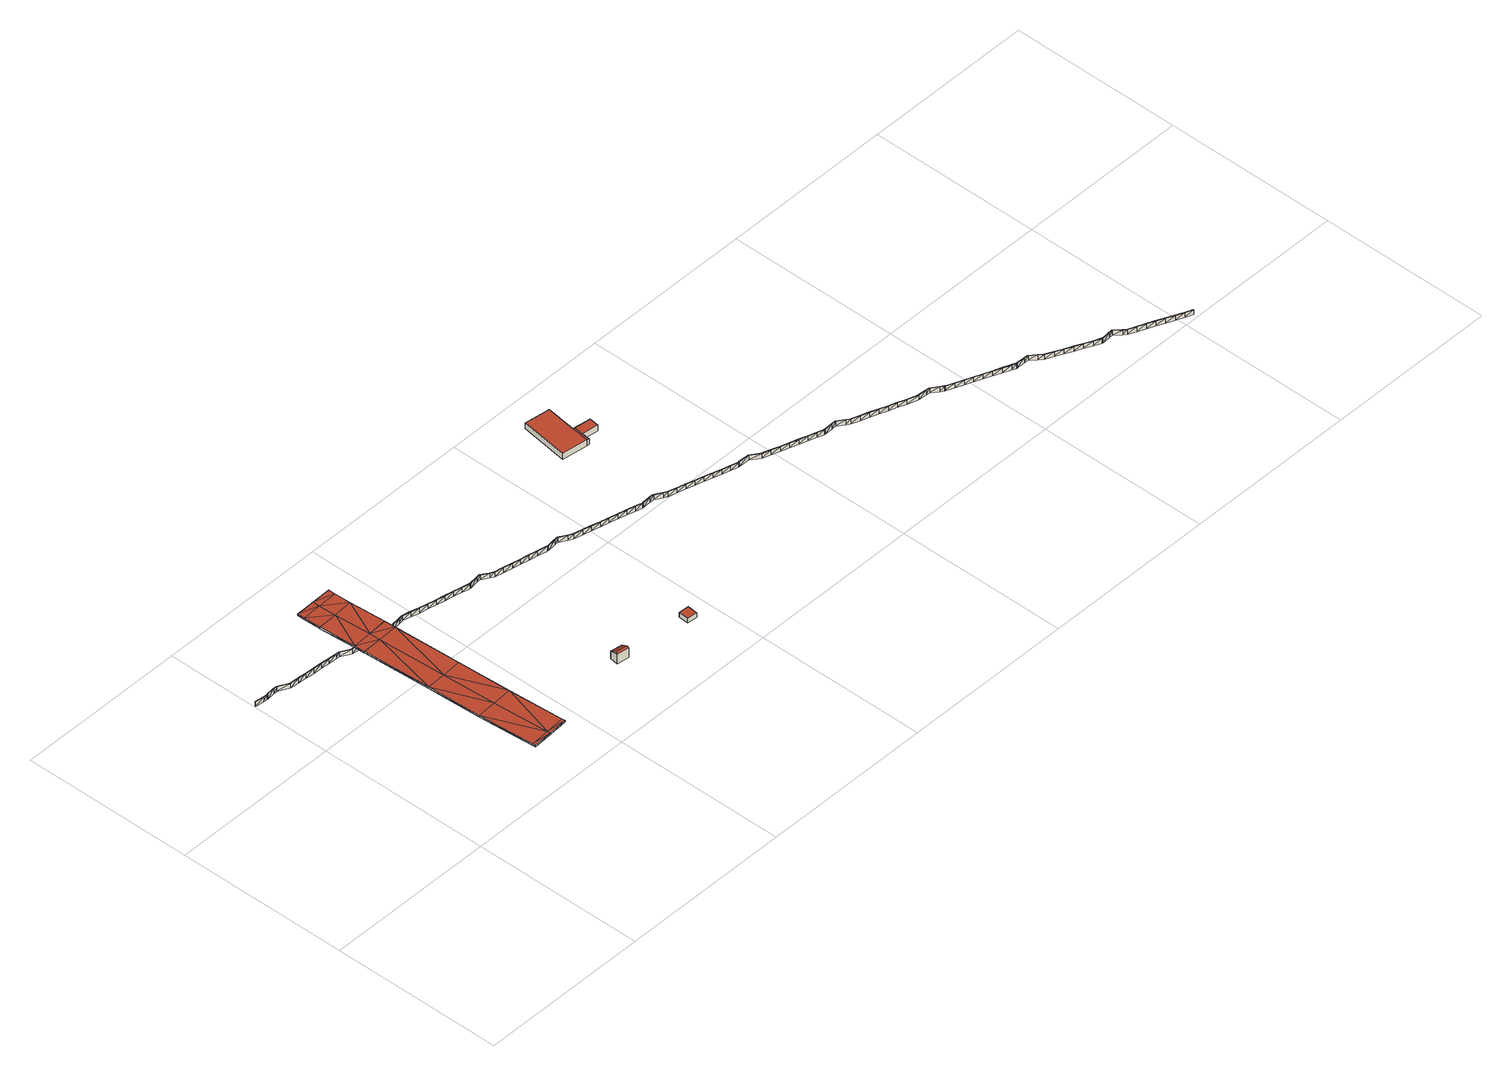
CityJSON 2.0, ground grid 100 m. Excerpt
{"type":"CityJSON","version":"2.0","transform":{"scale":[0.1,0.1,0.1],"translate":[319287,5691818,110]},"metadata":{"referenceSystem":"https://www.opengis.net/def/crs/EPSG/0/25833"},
"CityObjects":{
"building1":{"type":"Building","attributes":{"name":"Hermann-Liebmann-Brücke","Stand_DGM":"2023","Stand_Basis-DLM":"2022","Gemeindeschluessel":"14713000","ObjektHoehe":1,"Stand_Laserscan":"2023","BodenHoehe":115.23,"Stand_3D-Stadtmodell":"2025","Geometrietyp2DReferenz":2000,"AbsoluteHoehe":116.23,"function":"53001_1800","roofType":"9999","measuredHeight":1},"geometry":[{"type":"MultiSurface","lod":"2","boundaries":[[[0,1,2]],[[0,2,3]],[[1,4,5]],[[1,5,2]],[[4,6,5]],[[5,6,7]],[[6,8,7]],[[6,9,10]],[[6,10,11]],[[6,11,8]],[[9,12,10]],[[10,12,13]],[[12,14,13]],[[12,15,16]],[[12,16,14]],[[15,17,16]],[[16,17,18]],[[17,19,20]],[[17,20,18]],[[21,22,1]],[[21,1,0]],[[22,23,4]],[[22,4,1]],[[24,4,23]],[[24,25,4]],[[4,25,26]],[[4,26,6]],[[26,27,9]],[[26,9,6]],[[28,9,27]],[[28,29,9]],[[9,29,30]],[[9,30,12]],[[30,31,15]],[[30,15,12]],[[32,15,31]],[[32,33,15]],[[15,33,17]],[[34,17,33]],[[34,35,19]],[[34,19,17]],[[0,3,36]],[[0,36,37]],[[3,2,38]],[[3,38,36]],[[2,5,39]],[[2,39,38]],[[5,7,40]],[[5,40,39]],[[7,8,41]],[[7,41,40]],[[8,11,42]],[[8,42,41]],[[11,10,43]],[[11,43,42]],[[10,13,44]],[[10,44,43]],[[13,14,45]],[[13,45,44]],[[14,16,46]],[[14,46,45]],[[16,18,47]],[[16,47,46]],[[18,20,48]],[[18,48,47]],[[20,19,49]],[[20,49,48]],[[19,35,50]],[[19,50,49]],[[35,34,51]],[[35,51,50]],[[34,33,52]],[[34,52,51]],[[33,32,53]],[[33,53,52]],[[32,31,54]],[[32,54,53]],[[31,30,55]],[[31,55,54]],[[30,29,56]],[[30,56,55]],[[29,28,57]],[[29,57,56]],[[28,27,58]],[[28,58,57]],[[27,26,59]],[[27,59,58]],[[26,25,60]],[[26,60,59]],[[25,24,61]],[[25,61,60]],[[24,23,62]],[[22,21,63]],[[24,62,61]],[[23,22,64]],[[23,64,62]],[[22,63,64]],[[21,0,37]],[[21,37,63]],[[38,65,37]],[[36,38,37]],[[39,66,65]],[[38,39,65]],[[39,67,66]],[[40,67,39]],[[40,41,67]],[[43,68,67]],[[42,43,67]],[[41,42,67]],[[43,69,68]],[[44,69,43]],[[44,45,69]],[[46,70,69]],[[45,46,69]],[[46,71,70]],[[47,71,46]],[[48,49,71]],[[47,48,71]],[[65,64,63]],[[37,65,63]],[[66,62,64]],[[65,66,64]],[[62,66,61]],[[66,60,61]],[[59,60,66]],[[67,59,66]],[[68,58,59]],[[67,68,59]],[[58,68,57]],[[68,56,57]],[[55,56,68]],[[69,55,68]],[[70,54,55]],[[69,70,55]],[[54,70,53]],[[70,52,53]],[[71,52,70]],[[52,71,51]],[[49,50,51]],[[71,49,51]]],"semantics":{"surfaces":[{"type":"RoofSurface"},{"type":"WallSurface"},{"type":"GroundSurface"}],"values":[0,0,0,0,0,0,0,0,0,0,0,0,0,0,0,0,0,0,0,0,0,0,0,0,0,0,0,0,0,0,0,0,0,0,0,0,0,0,0,0,0,1,1,1,1,1,1,1,1,1,1,1,1,1,1,1,1,1,1,1,1,1,1,1,1,1,1,1,1,1,1,1,1,1,1,1,1,1,1,1,1,1,1,1,1,1,1,1,1,1,1,1,1,1,1,1,1,1,1,2,2,2,2,2,2,2,2,2,2,2,2,2,2,2,2,2,2,2,2,2,2,2,2,2,2,2,2,2,2,2,2,2,2,2,2,2,2,2,2,2]}}]},
"building2":{"type":"Building","attributes":{"Dachtyp_tdc":"tdcGableRoof","Gemeindeschluessel":14713000,"Dachneigung":29.14,"QualitaetDacherkennung":40,"Geometrietyp2DReferenz":"3000","function":"31001_2000","roofType":"3100","measuredHeight":6.9},"geometry":[{"type":"MultiSurface","lod":"2","boundaries":[[[72,73,74,75]],[[73,76,77,74]],[[76,78,79,77]],[[78,72,75,79]],[[76,73,80]],[[72,78,81]],[[73,72,81,80]],[[78,76,80,81]],[[75,74,77,79]]],"semantics":{"surfaces":[{"type":"WallSurface"},{"type":"RoofSurface"},{"type":"GroundSurface"}],"values":[0,0,0,0,0,0,1,1,2]}}]},
"building3":{"type":"Building","attributes":{"Gemeindeschluessel":14713000,"Dachneigung":90,"Dachorientierung":0,"MittlereTraufHoehe":114.84,"QualitaetDacherkennung":100,"ObjektHoehe":3,"BodenHoehe":111.84,"Geometrietyp2DReferenz":"3000","AbsoluteHoehe":114.84,"Dachflaeche":35.98,"function":"31001_9998","roofType":"1000","measuredHeight":3,"storeysAboveGround":1},"geometry":[{"type":"MultiSurface","lod":"2","boundaries":[[[82,83,84,85]],[[83,86,87,84]],[[86,88,89,87]],[[88,82,85,89]],[[88,86,83,82]],[[85,84,87,89]]],"semantics":{"surfaces":[{"type":"WallSurface"},{"type":"RoofSurface"},{"type":"GroundSurface"}],"values":[0,0,0,0,1,2]}}]},
"building4":{"type":"Building","attributes":{"Art":2000,"Stand_DGM":"2023","Stand_Basis-DLM":"2022","Gemeindeschluessel":"14713000","ObjektHoehe":3,"Stand_Laserscan":"2023","BodenHoehe":0,"Stand_3D-Stadtmodell":"2025","Geometrietyp2DReferenz":2000,"AbsoluteHoehe":0,"function":"51009_1700","roofType":"9999","measuredHeight":3},"geometry":[{"type":"MultiSurface","lod":"2","boundaries":[[[90,91,92]],[[93,94,95]],[[96,93,95]],[[97,93,96]],[[98,91,90]],[[99,100,90]],[[101,100,99]],[[102,101,99]],[[103,101,102]],[[104,103,102]],[[105,103,104]],[[106,105,104]],[[107,105,106]],[[108,107,106]],[[109,107,108]],[[110,111,112]],[[113,111,110]],[[114,113,110]],[[115,113,114]],[[116,117,118]],[[119,117,116]],[[120,119,116]],[[121,119,120]],[[122,121,120]],[[123,121,122]],[[124,123,122]],[[125,123,124]],[[126,125,124]],[[127,125,126]],[[128,127,126]],[[129,127,128]],[[130,129,128]],[[131,129,130]],[[132,131,130]],[[133,131,132]],[[134,135,136]],[[137,135,134]],[[138,137,134]],[[139,137,138]],[[140,139,141]],[[142,139,140]],[[143,142,140]],[[144,142,143]],[[145,146,143]],[[147,146,145]],[[148,149,150]],[[151,147,152]],[[150,151,152]],[[149,151,150]],[[153,149,148]],[[154,153,148]],[[155,153,154]],[[156,155,154]],[[157,155,156]],[[158,159,160]],[[161,159,158]],[[162,161,158]],[[163,161,162]],[[164,165,166]],[[167,165,164]],[[168,167,164]],[[169,167,168]],[[170,171,168]],[[172,171,170]],[[173,172,170]],[[174,172,173]],[[175,174,173]],[[176,174,175]],[[177,176,175]],[[178,176,177]],[[179,178,177]],[[180,178,179]],[[181,180,179]],[[182,180,181]],[[183,182,181]],[[184,182,183]],[[185,184,183]],[[186,184,185]],[[187,188,189]],[[190,188,187]],[[191,190,187]],[[192,190,191]],[[193,194,195]],[[196,194,193]],[[197,196,193]],[[198,196,197]],[[199,200,201]],[[202,200,199]],[[203,202,199]],[[152,147,145]],[[204,205,206]],[[207,202,203]],[[206,207,203]],[[205,207,206]],[[208,205,204]],[[209,208,204]],[[210,208,209]],[[211,210,209]],[[212,210,211]],[[213,212,211]],[[214,212,213]],[[215,214,213]],[[216,214,215]],[[217,218,219]],[[220,218,217]],[[221,220,222]],[[223,220,221]],[[224,225,221]],[[226,225,224]],[[227,226,224]],[[228,226,227]],[[229,228,227]],[[230,228,229]],[[231,230,229]],[[232,230,231]],[[233,232,231]],[[234,232,233]],[[235,234,233]],[[236,234,235]],[[237,236,235]],[[238,236,237]],[[239,240,241]],[[242,240,239]],[[243,242,239]],[[244,242,243]],[[245,244,246]],[[247,244,245]],[[248,247,245]],[[249,247,248]],[[250,251,248]],[[252,251,250]],[[253,252,250]],[[254,252,253]],[[255,254,253]],[[256,254,255]],[[257,256,255]],[[258,259,260]],[[261,256,257]],[[260,261,257]],[[259,261,260]],[[262,259,258]],[[263,262,258]],[[264,262,263]],[[265,266,263]],[[267,266,265]],[[268,267,265]],[[269,267,268]],[[270,271,272]],[[273,271,270]],[[274,273,270]],[[275,273,274]],[[276,277,278]],[[279,277,276]],[[280,279,276]],[[281,279,280]],[[282,281,280]],[[283,281,282]],[[284,283,282]],[[285,283,284]],[[286,285,284]],[[287,285,286]],[[288,287,286]],[[289,287,288]],[[290,289,288]],[[291,289,290]],[[292,291,290]],[[293,291,292]],[[294,295,296]],[[297,295,294]],[[298,297,294]],[[299,297,298]],[[300,299,301]],[[302,299,300]],[[303,302,300]],[[304,302,303]],[[305,306,307]],[[308,306,305]],[[309,308,305]],[[310,308,309]],[[311,310,309]],[[312,310,311]],[[313,314,315]],[[316,312,311]],[[314,312,316]],[[315,314,316]],[[317,313,315]],[[318,313,317]],[[319,320,321]],[[322,320,319]],[[323,322,319]],[[324,322,323]],[[325,324,326]],[[327,324,325]],[[328,327,325]],[[329,327,328]],[[330,331,328]],[[332,331,330]],[[333,332,330]],[[334,332,333]],[[335,334,333]],[[336,334,335]],[[337,336,335]],[[338,336,337]],[[339,338,337]],[[340,338,339]],[[341,340,339]],[[342,340,341]],[[343,342,341]],[[344,342,343]],[[345,346,347]],[[348,346,345]],[[349,348,345]],[[350,348,349]],[[351,352,353]],[[354,352,351]],[[355,354,351]],[[356,354,355]],[[357,356,358]],[[359,356,357]],[[360,361,357]],[[362,361,360]],[[363,362,360]],[[364,362,363]],[[365,364,363]],[[366,364,365]],[[367,366,365]],[[368,366,367]],[[369,368,367]],[[94,368,369]],[[95,94,369]],[[370,215,213]],[[371,372,217]],[[371,217,219]],[[373,374,221]],[[373,221,222]],[[374,375,224]],[[374,224,221]],[[375,376,227]],[[375,227,224]],[[376,377,229]],[[376,229,227]],[[377,378,231]],[[377,231,229]],[[378,379,233]],[[378,233,231]],[[379,380,235]],[[379,235,233]],[[380,381,237]],[[380,237,235]],[[382,383,239]],[[382,239,241]],[[383,384,243]],[[383,243,239]],[[385,386,245]],[[385,245,246]],[[386,387,248]],[[386,248,245]],[[387,388,250]],[[387,250,248]],[[388,389,253]],[[388,253,250]],[[389,390,255]],[[389,255,253]],[[390,391,257]],[[390,257,255]],[[391,392,260]],[[391,260,257]],[[392,393,258]],[[392,258,260]],[[393,394,263]],[[393,263,258]],[[394,395,265]],[[394,265,263]],[[395,396,268]],[[395,268,265]],[[397,398,270]],[[398,399,274]],[[398,274,270]],[[400,401,276]],[[400,276,278]],[[401,402,280]],[[401,280,276]],[[402,403,282]],[[402,282,280]],[[403,404,284]],[[403,284,282]],[[404,405,286]],[[404,286,284]],[[405,406,288]],[[405,288,286]],[[406,407,290]],[[406,290,288]],[[407,408,292]],[[407,292,290]],[[409,410,294]],[[409,294,296]],[[410,411,298]],[[410,298,294]],[[412,413,300]],[[412,300,301]],[[413,414,303]],[[413,303,300]],[[415,416,305]],[[397,270,272]],[[121,417,418]],[[119,121,418]],[[119,418,419]],[[121,123,417]],[[123,125,420]],[[123,420,417]],[[125,127,421]],[[125,421,420]],[[127,129,422]],[[127,422,421]],[[129,131,423]],[[129,423,422]],[[131,133,424]],[[131,424,423]],[[135,137,425]],[[135,425,426]],[[137,139,427]],[[137,427,425]],[[139,142,428]],[[139,428,427]],[[142,144,429]],[[142,429,428]],[[146,147,430]],[[146,430,431]],[[147,151,432]],[[147,432,430]],[[151,149,433]],[[151,433,432]],[[149,153,434]],[[149,434,433]],[[153,155,435]],[[153,435,434]],[[155,157,436]],[[155,436,435]],[[416,437,309]],[[415,305,307]],[[416,309,305]],[[437,438,311]],[[437,311,309]],[[438,439,316]],[[438,316,311]],[[439,440,315]],[[439,315,316]],[[440,441,317]],[[440,317,315]],[[442,443,319]],[[442,319,321]],[[443,444,323]],[[443,323,319]],[[445,446,325]],[[445,325,326]],[[446,447,328]],[[446,328,325]],[[447,448,330]],[[447,330,328]],[[448,449,333]],[[448,333,330]],[[449,450,335]],[[449,335,333]],[[450,451,337]],[[450,337,335]],[[451,452,339]],[[451,339,337]],[[452,453,341]],[[452,341,339]],[[453,454,343]],[[453,343,341]],[[346,348,455]],[[346,455,456]],[[348,350,457]],[[348,457,455]],[[352,354,458]],[[352,458,459]],[[354,356,460]],[[354,460,458]],[[356,359,461]],[[356,461,460]],[[361,362,462]],[[361,462,463]],[[362,364,464]],[[366,465,466]],[[364,366,466]],[[364,466,464]],[[366,368,465]],[[368,94,467]],[[368,467,465]],[[94,93,468]],[[94,468,467]],[[93,97,469]],[[93,469,468]],[[91,98,470]],[[91,470,471]],[[100,101,472]],[[100,472,473]],[[101,103,474]],[[101,474,472]],[[103,105,475]],[[103,475,474]],[[105,107,476]],[[105,476,475]],[[107,109,477]],[[107,477,476]],[[111,113,478]],[[111,478,479]],[[113,115,480]],[[113,480,478]],[[117,119,419]],[[117,419,481]],[[362,464,462]],[[482,483,349]],[[484,482,345]],[[484,345,347]],[[482,349,345]],[[485,486,351]],[[485,351,353]],[[486,487,355]],[[486,355,351]],[[488,489,357]],[[488,357,358]],[[489,490,360]],[[489,360,357]],[[490,491,363]],[[490,363,360]],[[491,492,365]],[[491,365,363]],[[492,493,367]],[[492,367,365]],[[493,494,369]],[[493,369,367]],[[494,495,95]],[[494,95,369]],[[495,496,96]],[[495,96,95]],[[497,498,90]],[[497,90,92]],[[498,499,99]],[[498,99,90]],[[499,500,102]],[[499,102,99]],[[500,501,104]],[[500,104,102]],[[501,502,106]],[[502,108,106]],[[501,106,104]],[[502,503,108]],[[504,505,110]],[[504,110,112]],[[505,506,114]],[[505,114,110]],[[507,508,116]],[[507,116,118]],[[508,509,120]],[[508,120,116]],[[509,510,122]],[[509,122,120]],[[510,511,124]],[[510,124,122]],[[511,512,126]],[[511,126,124]],[[512,513,128]],[[512,128,126]],[[513,514,130]],[[513,130,128]],[[514,515,132]],[[514,132,130]],[[516,517,134]],[[516,134,136]],[[517,518,138]],[[517,138,134]],[[519,520,140]],[[519,140,141]],[[520,521,143]],[[520,143,140]],[[521,522,145]],[[521,145,143]],[[522,523,152]],[[522,152,145]],[[523,524,150]],[[523,150,152]],[[524,525,148]],[[524,148,150]],[[525,526,154]],[[525,154,148]],[[526,527,156]],[[526,156,154]],[[528,529,158]],[[528,158,160]],[[530,164,166]],[[529,531,162]],[[529,162,158]],[[530,532,164]],[[532,533,168]],[[532,168,164]],[[533,534,170]],[[533,170,168]],[[534,535,173]],[[534,173,170]],[[535,536,175]],[[535,175,173]],[[536,537,177]],[[536,177,175]],[[537,538,179]],[[537,179,177]],[[538,539,181]],[[538,181,179]],[[539,540,183]],[[539,183,181]],[[540,541,185]],[[540,185,183]],[[542,543,187]],[[542,187,189]],[[543,544,191]],[[543,191,187]],[[545,546,193]],[[545,193,195]],[[546,547,197]],[[546,197,193]],[[548,549,199]],[[548,199,201]],[[549,550,203]],[[549,203,199]],[[550,551,206]],[[550,206,203]],[[551,552,204]],[[551,204,206]],[[552,553,209]],[[552,209,204]],[[553,554,211]],[[553,211,209]],[[554,370,213]],[[554,213,211]],[[370,555,215]],[[161,163,556]],[[159,161,557]],[[159,557,558]],[[161,556,557]],[[165,167,559]],[[165,559,560]],[[167,169,561]],[[167,561,559]],[[171,172,562]],[[171,562,563]],[[172,174,564]],[[172,564,562]],[[174,176,565]],[[174,565,564]],[[176,178,566]],[[176,566,565]],[[178,180,567]],[[178,567,566]],[[180,182,568]],[[180,568,567]],[[182,184,569]],[[182,569,568]],[[184,186,570]],[[184,570,569]],[[188,190,571]],[[188,571,572]],[[190,192,573]],[[190,573,571]],[[194,196,574]],[[194,574,575]],[[196,198,576]],[[196,576,574]],[[200,202,577]],[[200,577,578]],[[202,207,579]],[[202,579,577]],[[207,205,580]],[[207,580,579]],[[205,208,581]],[[205,581,580]],[[208,210,582]],[[208,582,581]],[[210,212,583]],[[210,583,582]],[[212,214,584]],[[214,585,584]],[[212,584,583]],[[214,216,585]],[[218,220,586]],[[218,586,587]],[[220,223,588]],[[220,588,586]],[[225,226,589]],[[225,589,590]],[[226,228,591]],[[226,591,589]],[[228,230,592]],[[228,592,591]],[[230,232,593]],[[230,593,592]],[[232,234,594]],[[232,594,593]],[[234,236,595]],[[234,595,594]],[[236,238,596]],[[236,596,595]],[[240,242,597]],[[240,597,598]],[[242,244,599]],[[242,599,597]],[[244,247,600]],[[244,600,599]],[[247,249,601]],[[247,601,600]],[[251,252,602]],[[251,602,603]],[[252,254,604]],[[252,604,602]],[[254,256,605]],[[254,605,604]],[[256,261,606]],[[256,606,605]],[[261,259,607]],[[261,607,606]],[[259,262,608]],[[259,608,607]],[[262,264,609]],[[262,609,608]],[[266,267,610]],[[266,610,611]],[[267,269,612]],[[271,273,613]],[[267,612,610]],[[271,613,614]],[[273,275,615]],[[273,615,613]],[[277,279,616]],[[277,616,617]],[[279,281,618]],[[279,618,616]],[[281,283,619]],[[281,619,618]],[[283,285,620]],[[283,620,619]],[[285,287,621]],[[285,621,620]],[[287,289,622]],[[287,622,621]],[[289,291,623]],[[289,623,622]],[[291,293,624]],[[291,624,623]],[[295,297,625]],[[295,625,626]],[[297,299,627]],[[297,627,625]],[[299,302,628]],[[299,628,627]],[[302,304,629]],[[302,629,628]],[[306,308,630]],[[306,630,631]],[[308,310,632]],[[308,632,630]],[[310,312,633]],[[310,633,632]],[[312,314,634]],[[312,634,633]],[[314,313,635]],[[314,635,634]],[[313,318,636]],[[313,636,635]],[[320,322,637]],[[320,637,638]],[[322,324,639]],[[322,639,637]],[[324,640,639]],[[327,329,641]],[[327,641,640]],[[331,332,642]],[[331,642,643]],[[332,334,644]],[[332,644,642]],[[334,336,645]],[[334,645,644]],[[336,338,646]],[[336,646,645]],[[338,340,647]],[[338,647,646]],[[340,342,648]],[[340,648,647]],[[342,344,649]],[[342,649,648]],[[456,484,347]],[[456,347,346]],[[454,649,344]],[[454,344,343]],[[324,327,640]],[[484,456,482]],[[482,456,455]],[[482,455,483]],[[483,455,457]],[[485,459,486]],[[486,459,458]],[[486,458,487]],[[487,458,460]],[[488,460,489]],[[489,460,461]],[[489,463,490]],[[490,463,462]],[[490,462,491]],[[491,462,464]],[[491,464,492]],[[492,464,466]],[[492,466,493]],[[493,466,465]],[[493,465,494]],[[494,465,467]],[[494,467,495]],[[495,467,468]],[[495,468,496]],[[496,468,469]],[[499,473,472]],[[497,471,498]],[[498,471,470]],[[498,473,499]],[[499,472,500]],[[500,472,474]],[[500,474,501]],[[501,474,475]],[[501,475,502]],[[502,475,476]],[[502,476,503]],[[503,476,477]],[[504,479,505]],[[505,479,478]],[[505,478,506]],[[506,478,480]],[[507,481,508]],[[508,481,419]],[[508,419,509]],[[509,419,418]],[[509,418,510]],[[510,418,417]],[[510,417,511]],[[511,417,420]],[[511,420,512]],[[512,420,421]],[[512,421,513]],[[513,421,422]],[[513,422,514]],[[514,422,423]],[[514,423,515]],[[515,423,424]],[[516,426,517]],[[517,426,425]],[[517,425,518]],[[518,425,427]],[[519,427,520]],[[520,427,428]],[[520,428,521]],[[521,428,429]],[[521,431,522]],[[522,431,430]],[[522,430,523]],[[523,430,432]],[[523,432,524]],[[525,434,526]],[[524,432,433]],[[524,433,525]],[[525,433,434]],[[526,434,435]],[[526,435,527]],[[527,435,436]],[[528,558,529]],[[529,558,557]],[[529,557,531]],[[531,557,556]],[[530,560,532]],[[532,560,559]],[[532,559,533]],[[533,559,561]],[[533,563,534]],[[534,563,562]],[[534,562,535]],[[535,562,564]],[[535,564,536]],[[536,564,565]],[[536,565,537]],[[537,565,566]],[[537,566,538]],[[538,566,567]],[[538,567,539]],[[539,567,568]],[[539,568,540]],[[540,568,569]],[[540,569,541]],[[541,569,570]],[[542,572,543]],[[543,572,571]],[[543,571,544]],[[544,571,573]],[[545,575,546]],[[546,575,574]],[[546,574,547]],[[547,574,576]],[[548,578,549]],[[549,578,577]],[[549,577,550]],[[550,577,579]],[[550,579,551]],[[551,579,580]],[[552,580,581]],[[551,580,552]],[[552,581,553]],[[553,581,582]],[[553,582,554]],[[554,582,583]],[[554,583,370]],[[370,583,584]],[[370,584,555]],[[555,584,585]],[[371,587,372]],[[372,587,586]],[[373,586,374]],[[374,586,588]],[[374,590,375]],[[375,590,589]],[[375,589,376]],[[376,589,591]],[[376,591,377]],[[377,591,592]],[[377,592,378]],[[378,592,593]],[[378,593,379]],[[379,593,594]],[[379,594,380]],[[380,594,595]],[[380,595,381]],[[381,595,596]],[[382,598,383]],[[383,598,597]],[[383,597,384]],[[384,597,599]],[[385,599,386]],[[386,599,600]],[[386,600,387]],[[387,600,601]],[[387,603,388]],[[388,603,602]],[[388,602,389]],[[389,602,604]],[[389,604,390]],[[390,604,605]],[[390,605,391]],[[391,605,606]],[[391,606,392]],[[392,606,607]],[[394,608,609]],[[392,607,393]],[[393,607,608]],[[393,608,394]],[[394,611,395]],[[395,611,610]],[[395,610,396]],[[396,610,612]],[[397,614,398]],[[398,614,613]],[[398,613,399]],[[399,613,615]],[[400,617,401]],[[401,617,616]],[[401,616,402]],[[402,616,618]],[[402,618,403]],[[403,618,619]],[[403,619,404]],[[404,619,620]],[[404,620,405]],[[405,620,621]],[[405,621,406]],[[406,621,622]],[[406,622,407]],[[407,622,623]],[[407,623,408]],[[408,623,624]],[[409,626,410]],[[410,626,625]],[[410,625,411]],[[411,625,627]],[[412,627,413]],[[413,627,628]],[[413,628,414]],[[414,628,629]],[[415,631,416]],[[416,631,630]],[[416,630,437]],[[437,630,632]],[[437,632,438]],[[438,632,633]],[[438,633,439]],[[439,633,634]],[[439,634,440]],[[440,634,635]],[[440,635,441]],[[441,635,636]],[[442,638,443]],[[443,638,637]],[[443,637,444]],[[444,637,639]],[[445,639,446]],[[446,639,640]],[[446,640,447]],[[447,640,641]],[[447,643,448]],[[448,643,642]],[[448,642,449]],[[449,642,644]],[[449,644,450]],[[450,644,645]],[[450,645,451]],[[451,645,646]],[[451,646,452]],[[452,646,647]],[[452,647,453]],[[453,647,648]],[[453,648,454]],[[454,648,649]]],"semantics":{"surfaces":[{"type":"RoofSurface"},{"type":"WallSurface"},{"type":"GroundSurface"}],"values":[0,0,0,0,0,0,0,0,0,0,0,0,0,0,0,0,0,0,0,0,0,0,0,0,0,0,0,0,0,0,0,0,0,0,0,0,0,0,0,0,0,0,0,0,0,0,0,0,0,0,0,0,0,0,0,0,0,0,0,0,0,0,0,0,0,0,0,0,0,0,0,0,0,0,0,0,0,0,0,0,0,0,0,0,0,0,0,0,0,0,0,0,0,0,0,0,0,0,0,0,0,0,0,0,0,0,0,0,0,0,0,0,0,0,0,0,0,0,0,0,0,0,0,0,0,0,0,0,0,0,0,0,0,0,0,0,0,0,0,0,0,0,0,0,0,0,0,0,0,0,0,0,0,0,0,0,0,0,0,0,0,0,0,0,0,0,0,0,0,0,0,0,0,0,0,0,0,0,0,0,0,0,0,0,0,0,0,0,0,0,0,0,0,0,0,0,0,0,0,0,0,0,0,0,0,0,0,0,0,0,0,0,0,0,0,0,0,0,0,0,0,0,0,0,0,0,0,0,0,0,1,1,1,1,1,1,1,1,1,1,1,1,1,1,1,1,1,1,1,1,1,1,1,1,1,1,1,1,1,1,1,1,1,1,1,1,1,1,1,1,1,1,1,1,1,1,1,1,1,1,1,1,1,1,1,1,1,1,1,1,1,1,1,1,1,1,1,1,1,1,1,1,1,1,1,1,1,1,1,1,1,1,1,1,1,1,1,1,1,1,1,1,1,1,1,1,1,1,1,1,1,1,1,1,1,1,1,1,1,1,1,1,1,1,1,1,1,1,1,1,1,1,1,1,1,1,1,1,1,1,1,1,1,1,1,1,1,1,1,1,1,1,1,1,1,1,1,1,1,1,1,1,1,1,1,1,1,1,1,1,1,1,1,1,1,1,1,1,1,1,1,1,1,1,1,1,1,1,1,1,1,1,1,1,1,1,1,1,1,1,1,1,1,1,1,1,1,1,1,1,1,1,1,1,1,1,1,1,1,1,1,1,1,1,1,1,1,1,1,1,1,1,1,1,1,1,1,1,1,1,1,1,1,1,1,1,1,1,1,1,1,1,1,1,1,1,1,1,1,1,1,1,1,1,1,1,1,1,1,1,1,1,1,1,1,1,1,1,1,1,1,1,1,1,1,1,1,1,1,1,1,1,1,1,1,1,1,1,1,1,1,1,1,1,1,1,1,1,1,1,1,1,1,1,1,1,1,1,1,1,1,1,1,1,1,1,1,1,1,1,1,1,1,1,1,1,1,1,1,1,1,1,1,1,1,1,1,1,1,1,1,1,1,1,1,1,1,1,1,1,1,1,1,1,1,1,1,1,1,1,1,1,1,1,1,1,1,1,1,1,1,1,1,1,1,1,1,1,1,1,1,1,1,1,1,1,1,1,1,1,1,1,1,1,1,1,1,1,1,1,1,1,1,1,1,1,1,1,1,1,1,1,1,1,1,1,1,1,1,1,1,1,1,1,1,1,1,1,1,1,1,1,1,1,1,1,1,1,1,1,1,1,1,1,1,1,1,1,1,1,1,1,1,1,1,1,1,1,1,1,1,1,1,1,2,2,2,2,2,2,2,2,2,2,2,2,2,2,2,2,2,2,2,2,2,2,2,2,2,2,2,2,2,2,2,2,2,2,2,2,2,2,2,2,2,2,2,2,2,2,2,2,2,2,2,2,2,2,2,2,2,2,2,2,2,2,2,2,2,2,2,2,2,2,2,2,2,2,2,2,2,2,2,2,2,2,2,2,2,2,2,2,2,2,2,2,2,2,2,2,2,2,2,2,2,2,2,2,2,2,2,2,2,2,2,2,2,2,2,2,2,2,2,2,2,2,2,2,2,2,2,2,2,2,2,2,2,2,2,2,2,2,2,2,2,2,2,2,2,2,2,2,2,2,2,2,2,2,2,2,2,2,2,2,2,2,2,2,2,2,2,2,2,2,2,2,2,2,2,2,2,2,2,2,2,2,2,2,2,2,2,2,2,2,2,2,2,2,2,2,2,2,2,2,2,2,2,2,2,2,2,2,2,2,2,2,2,2,2,2,2,2,2,2,2,2,2,2,2,2,2,2,2,2]}}]},
"building5":{"type":"Building","attributes":{"Gemeindeschluessel":14713000,"Geometrietyp2DReferenz":"3000","function":"31001_2000","roofType":"9999"},"children":["building5-1","building5-2","building5-3"]},
"building5-1":{"type":"BuildingPart","attributes":{"Dachtyp_tdc":"tdcPolyFlatRoof","Dachneigung":0,"QualitaetDacherkennung":61,"Geometrietyp2DReferenz":"3000","roofType":"1000","measuredHeight":3.66},"parents":["building5"],"geometry":[{"type":"MultiSurface","lod":"2","boundaries":[[[650,651,652,653]],[[651,654,655,656,652]],[[657,650,653,658,659]],[[657,654,651,650]],[[653,652,656,658]],[[659,655,654,657]],[[659,658,656,655]]],"semantics":{"surfaces":[{"type":"WallSurface"},{"type":"RoofSurface"},{"type":"GroundSurface"},{"type":"ClosureSurface"}],"values":[0,0,0,1,2,0,3]}}]},
"building5-2":{"type":"BuildingPart","attributes":{"Dachtyp_tdc":"tdcPolyFlatRoof","Dachneigung":0,"QualitaetDacherkennung":54,"Geometrietyp2DReferenz":"3000","roofType":"1000","measuredHeight":3.75},"parents":["building5"],"geometry":[{"type":"MultiSurface","lod":"2","boundaries":[[[660,661,662,663,664]],[[661,665,666,662]],[[665,667,668,666]],[[667,669,670,671,668]],[[669,667,665,661,660]],[[663,662,666,668,671]],[[664,670,669,660]],[[664,663,671,670]]],"semantics":{"surfaces":[{"type":"WallSurface"},{"type":"RoofSurface"},{"type":"GroundSurface"},{"type":"ClosureSurface"}],"values":[0,0,0,0,1,2,0,3]}}]},
"building5-3":{"type":"BuildingPart","attributes":{"Dachtyp_tdc":"tdcPolyFlatRoof","Dachneigung":0,"QualitaetDacherkennung":72,"Geometrietyp2DReferenz":"3000","roofType":"1000","measuredHeight":3.59},"parents":["building5"],"geometry":[{"type":"MultiSurface","lod":"2","boundaries":[[[672,664,663,673]],[[670,659,658,671]],[[655,672,673,656]],[[655,659,670,664,672]],[[673,663,671,658,656]],[[671,663,664,670]],[[656,658,659,655]]],"semantics":{"surfaces":[{"type":"WallSurface"},{"type":"RoofSurface"},{"type":"GroundSurface"},{"type":"ClosureSurface"}],"values":[0,0,0,1,2,3,3]}}]}
},
"vertices":[
[697,1719,62],[698,1679,62],[811,1682,62],[810,1722,62],[701,1581,62],[813,1587,62],[715,1369,62],[828,1377,62],[828,1374,62],[717,1306,62],[830,1310,62],[828,1372,62],[737,912,62],[850,918,62],[850,917,62],[752,598,62],[865,605,62],[775,276,62],[887,284,62],[777,256,62],[889,264,62],[585,1716,62],[586,1676,62],[588,1578,62],[588,1576,62],[589,1574,62],[603,1363,62],[605,1303,62],[605,1301,62],[605,1300,62],[625,906,62],[640,593,62],[640,592,62],[640,591,62],[663,268,62],[664,248,62],[810,1722,52],[697,1719,52],[811,1682,52],[813,1587,52],[828,1377,52],[828,1374,52],[828,1372,52],[830,1310,52],[850,918,52],[850,917,52],[865,605,52],[887,284,52],[889,264,52],[777,256,52],[664,248,52],[663,268,52],[640,591,52],[640,592,52],[640,593,52],[625,906,52],[605,1300,52],[605,1301,52],[605,1303,52],[603,1363,52],[589,1574,52],[588,1576,52],[588,1578,52],[585,1716,52],[586,1676,52],[698,1679,52],[701,1581,52],[715,1369,52],[717,1306,52],[737,912,52],[752,598,52],[775,276,52],
[1458,372,81],[1388,384,81],[1388,384,19],[1458,372,19],[1397,433,65],[1397,433,19],[1466,422,65],[1466,422,19],[1390,394,88],[1459,382,88],
[1834,390,48],[1894,385,48],[1894,385,18],[1834,390,18],[1889,325,48],[1889,325,18],[1829,330,48],[1829,330,18],
[585,1365,49],[536,1407,41],[533,1403,41],[515,1408,41],[465,1412,41],[515,1403,41],[536,1402,41],[537,1407,41],[588,1369,49],[635,1360,50],[585,1370,49],[636,1365,50],[685,1355,50],[686,1360,50],[735,1350,49],[735,1355,49],[785,1345,48],[785,1350,48],[843,1339,47],[844,1344,47],[898,1347,43],[852,1344,46],[853,1339,46],[897,1352,43],[926,1352,43],[925,1357,43],[973,1341,43],[924,1357,43],[923,1352,43],[974,1346,43],[1022,1330,40],[1023,1335,40],[1070,1319,41],[1072,1324,41],[1119,1308,41],[1120,1313,41],[1168,1297,42],[1169,1302,42],[1217,1286,43],[1218,1291,43],[1266,1276,43],[1267,1280,43],[1311,1265,43],[1312,1270,43],[1366,1270,43],[1320,1270,43],[1321,1265,43],[1366,1275,43],[1392,1272,44],[1391,1277,44],[1431,1246,44],[1388,1273,44],[1434,1250,44],[1453,1233,44],[1456,1237,44],[1502,1223,44],[1454,1238,44],[1503,1227,44],[1649,1192,45],[1601,1207,44],[1600,1202,44],[1552,1217,45],[1551,1212,45],[1650,1197,45],[1698,1182,45],[1699,1187,45],[1756,1170,45],[1757,1175,45],[1811,1173,46],[1765,1174,45],[1765,1169,45],[1810,1178,46],[1838,1174,46],[1838,1179,46],[1879,1150,45],[1838,1180,46],[1835,1175,46],[1882,1154,45],[1905,1135,46],[1908,1139,46],[1954,1122,47],[1906,1140,46],[1955,1127,47],[2002,1110,47],[2004,1115,47],[2051,1097,48],[2052,1102,48],[2099,1085,48],[2100,1090,48],[2148,1073,48],[2149,1077,48],[2196,1060,49],[2197,1065,49],[2245,1048,49],[2246,1053,49],[2282,1038,48],[2283,1043,48],[2337,1039,48],[2292,1042,48],[2292,1037,48],[2337,1044,48],[2365,1039,48],[2365,1044,48],[2406,1015,48],[2364,1045,48],[2362,1040,48],[2408,1019,48],[2426,1003,49],[2429,1007,49],[2475,989,49],[2428,1007,48],[2426,1003,48],[2476,993,49],[2523,975,49],[2619,947,50],[2572,965,50],[2571,961,50],[2524,979,49],[2620,951,50],[2667,933,50],[2668,937,50],[2715,919,50],[2716,923,50],[2763,905,50],[2764,909,50],[2803,893,51],[2805,897,51],[2878,891,51],[2813,896,51],[2813,891,51],[2878,896,51],[2926,852,52],[2875,892,51],[2929,856,52],[2974,836,52],[2928,857,52],[2976,840,52],[3021,819,52],[3023,824,52],[3069,803,53],[3070,808,53],[3116,787,54],[3118,792,54],[3163,771,54],[3165,776,54],[3211,755,55],[3212,760,55],[3248,742,55],[3250,747,55],[3303,742,54],[3257,746,54],[3257,741,54],[3303,747,54],[3333,743,54],[3333,748,54],[3372,715,53],[3330,744,54],[3375,719,53],[3392,701,53],[3395,705,53],[3439,684,53],[3394,706,53],[3441,688,53],[3486,666,54],[3488,671,54],[3533,649,54],[3535,653,54],[3580,631,54],[3673,596,54],[3628,618,55],[3627,614,55],[3581,636,54],[3675,601,54],[3734,574,55],[3736,578,55],[3784,570,56],[3734,579,55],[3784,575,56],[3807,568,56],[3807,573,56],[3845,539,56],[3807,574,56],[3804,570,56],[3848,543,56],[3866,524,56],[3869,528,56],[3912,504,56],[3867,528,56],[3865,524,56],[3914,509,56],[3958,485,56],[3960,490,56],[4004,466,56],[4006,471,56],[4050,447,57],[4052,451,57],[4097,428,57],[4098,432,57],[4143,408,57],[4145,413,57],[4189,389,57],[4191,394,57],[4216,378,57],[4217,383,57],[4266,376,58],[4216,383,57],[4215,378,57],[4266,381,58],[4291,375,59],[4291,380,59],[4326,343,59],[4288,377,59],[4329,347,59],[4350,323,58],[4353,327,58],[4395,301,59],[4352,327,58],[4349,323,58],[4397,305,59],[4439,278,59],[4442,283,59],[4484,256,60],[4486,261,60],[4576,216,62],[4531,238,61],[4574,212,62],[4529,234,61],[4613,192,63],[4616,197,63],[4668,194,61],[4622,195,62],[4622,190,62],[4668,199,61],[4694,196,62],[4693,201,62],[4728,163,60],[4690,197,62],[4731,166,60],[4744,148,60],[4747,152,60],[4790,128,60],[4746,153,60],[4792,132,60],[4836,108,60],[4838,112,60],[4881,87,61],[4883,92,61],[4927,67,60],[4929,72,60],[4973,47,60],[4975,52,60],[5019,27,60],[5021,31,60],[5062,8,61],[5064,12,61],[53,1450,46],[4,1462,45],[3,1458,45],[54,1455,46],[73,1448,47],[74,1453,47],[128,1454,46],[82,1453,48],[83,1448,48],[127,1459,46],[156,1458,41],[155,1463,41],[215,1423,43],[152,1458,41],[217,1427,43],[265,1420,42],[215,1428,43],[266,1425,42],[315,1417,42],[315,1422,42],[365,1413,41],[365,1418,41],[415,1410,42],[415,1415,42],[465,1407,41],[2763,905,20],[2813,891,21],[2878,891,21],[2875,892,21],[2926,852,22],[2974,836,22],[3021,819,22],[3069,803,23],[3116,787,24],[3163,771,24],[3211,755,25],[3248,742,25],[3257,741,24],[3303,742,24],[3333,743,24],[3330,744,24],[3372,715,23],[3392,701,23],[3439,684,23],[3486,666,24],[3533,649,24],[3580,631,24],[3627,614,25],[3673,596,24],[3734,574,25],[3784,570,26],[3807,568,26],[3804,570,26],[3845,539,26],[3866,524,26],[3865,524,26],[3912,504,26],[3958,485,26],[4004,466,26],[4050,447,27],[4097,428,27],[4143,408,27],[4189,389,27],[4216,378,27],[4215,378,27],[4266,376,28],[4291,375,29],[4288,377,29],[4326,343,29],[4350,323,28],[4349,323,28],[4395,301,29],[1072,1324,11],[1023,1335,10],[974,1346,13],[1120,1313,11],[1169,1302,12],[1218,1291,13],[1267,1280,13],[1312,1270,13],[1366,1275,13],[1320,1270,13],[1391,1277,14],[1434,1250,14],[1456,1237,14],[1503,1227,14],[1454,1238,14],[1552,1217,15],[1601,1207,14],[1650,1197,15],[1699,1187,15],[1757,1175,15],[4439,278,29],[4484,256,30],[4529,234,31],[4574,212,32],[4613,192,33],[4622,190,32],[4668,194,31],[4694,196,32],[4690,197,32],[4728,163,30],[4744,148,30],[4790,128,30],[4836,108,30],[4881,87,31],[4927,67,30],[4973,47,30],[5019,27,30],[5062,8,31],[54,1455,16],[4,1462,15],[74,1453,17],[127,1459,16],[82,1453,18],[155,1463,11],[217,1427,13],[266,1425,12],[215,1428,13],[315,1422,12],[415,1415,12],[365,1418,11],[465,1412,11],[515,1408,11],[537,1407,11],[588,1369,19],[536,1407,11],[636,1365,20],[585,1370,19],[686,1360,20],[735,1355,19],[785,1350,18],[844,1344,17],[897,1352,13],[852,1344,16],[925,1357,13],[924,1357,13],[53,1450,16],[73,1448,17],[3,1458,15],[83,1448,18],[128,1454,16],[156,1458,11],[152,1458,11],[215,1423,13],[265,1420,12],[315,1417,12],[365,1413,11],[415,1410,12],[465,1407,11],[515,1403,11],[536,1402,11],[533,1403,11],[585,1365,19],[635,1360,20],[685,1355,20],[735,1350,19],[785,1345,18],[843,1339,17],[853,1339,16],[898,1347,13],[926,1352,13],[923,1352,13],[973,1341,13],[1022,1330,10],[1070,1319,11],[1119,1308,11],[1168,1297,12],[1217,1286,13],[1266,1276,13],[1311,1265,13],[1321,1265,13],[1366,1270,13],[1392,1272,14],[1388,1273,14],[1431,1246,14],[1453,1233,14],[1502,1223,14],[1551,1212,15],[1600,1202,14],[1649,1192,15],[1698,1182,15],[1756,1170,15],[1765,1169,15],[1811,1173,16],[1835,1175,16],[1838,1174,16],[1879,1150,15],[1905,1135,16],[1954,1122,17],[2002,1110,17],[2051,1097,18],[2099,1085,18],[2148,1073,18],[2196,1060,19],[2245,1048,19],[2282,1038,18],[2292,1037,18],[2337,1039,18],[2365,1039,18],[2362,1040,18],[2406,1015,18],[2426,1003,19],[2426,1003,18],[2475,989,19],[2523,975,19],[2571,961,20],[2619,947,20],[2667,933,20],[2715,919,20],[2803,893,21],[1838,1179,16],[1810,1178,16],[1765,1174,15],[1882,1154,15],[1838,1180,16],[1908,1139,16],[1955,1127,17],[1906,1140,16],[2004,1115,17],[2052,1102,18],[2100,1090,18],[2149,1077,18],[2197,1065,19],[2246,1053,19],[2283,1043,18],[2337,1044,18],[2292,1042,18],[2365,1044,18],[2408,1019,18],[2364,1045,18],[2429,1007,19],[2476,993,19],[2428,1007,18],[2524,979,19],[2572,965,20],[2620,951,20],[2668,937,20],[2716,923,20],[2764,909,20],[2805,897,21],[2878,896,21],[2813,896,21],[2929,856,22],[2976,840,22],[2928,857,22],[3023,824,22],[3070,808,23],[3118,792,24],[3165,776,24],[3212,760,25],[3250,747,25],[3303,747,24],[3257,746,24],[3333,748,24],[3375,719,23],[3395,705,23],[3441,688,23],[3394,706,23],[3488,671,24],[3535,653,24],[3581,636,24],[3628,618,25],[3675,601,24],[3736,578,25],[3784,575,26],[3734,579,25],[3807,573,26],[3848,543,26],[3807,574,26],[3869,528,26],[3914,509,26],[3867,528,26],[3960,490,26],[4006,471,26],[4052,451,27],[4098,432,27],[4145,413,27],[4191,394,27],[4217,383,27],[4266,381,28],[4216,383,27],[4291,380,29],[4329,347,29],[4353,327,28],[4397,305,29],[4352,327,28],[4442,283,29],[4486,261,30],[4531,238,31],[4576,216,32],[4616,197,33],[4668,199,31],[4622,195,32],[4693,201,32],[4731,166,30],[4747,152,30],[4792,132,30],[4746,153,30],[4838,112,30],[4883,92,31],[4929,72,30],[4975,52,30],[5021,31,30],[5064,12,31],
[2539,1608,73],[2531,1551,73],[2531,1551,36],[2539,1608,36],[2437,1564,73],[2437,1564,72],[2437,1564,36],[2445,1621,73],[2445,1621,36],[2445,1621,72],
[2418,1519,74],[2270,1539,74],[2270,1539,36],[2418,1519,36],[2418,1519,72],[2308,1819,74],[2308,1819,36],[2456,1798,74],[2456,1798,36],[2432,1623,74],[2432,1623,72],[2432,1623,36],
[2431,1517,72],[2431,1517,36]
]}
